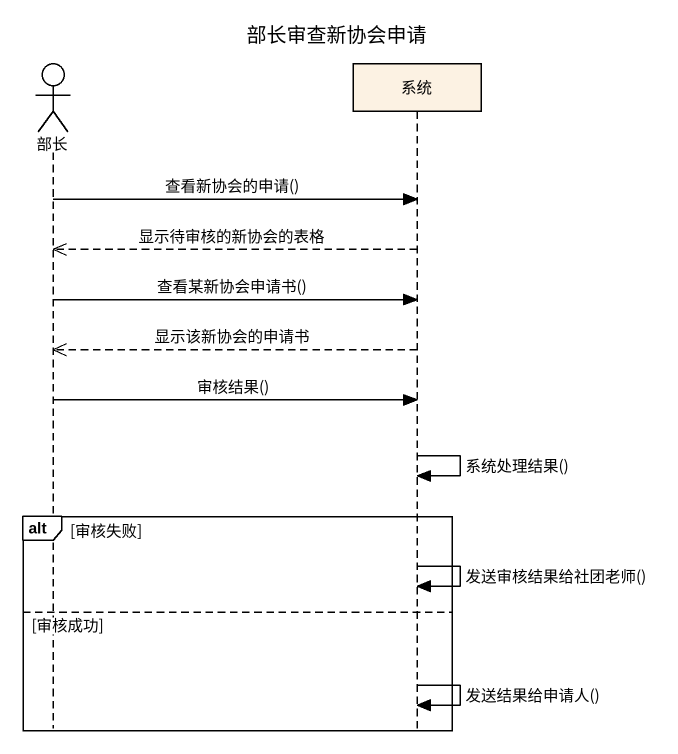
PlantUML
@startuml
title 部长审查新协会申请
hide footbox
actor 部长
participant 系统

部长 -> 系统 : 查看新协会的申请()
系统 -->> 部长 : 显示待审核的新协会的表格
部长 -> 系统 : 查看某新协会申请书()
系统 -->> 部长 : 显示该新协会的申请书
部长 -> 系统 : 审核结果()
系统 -> 系统 : 系统处理结果()
alt 审核失败
  系统 -> 系统 : 发送审核结果给社团老师()
else 审核成功
  系统 -> 系统 : 发送结果给申请人()
end
@enduml
